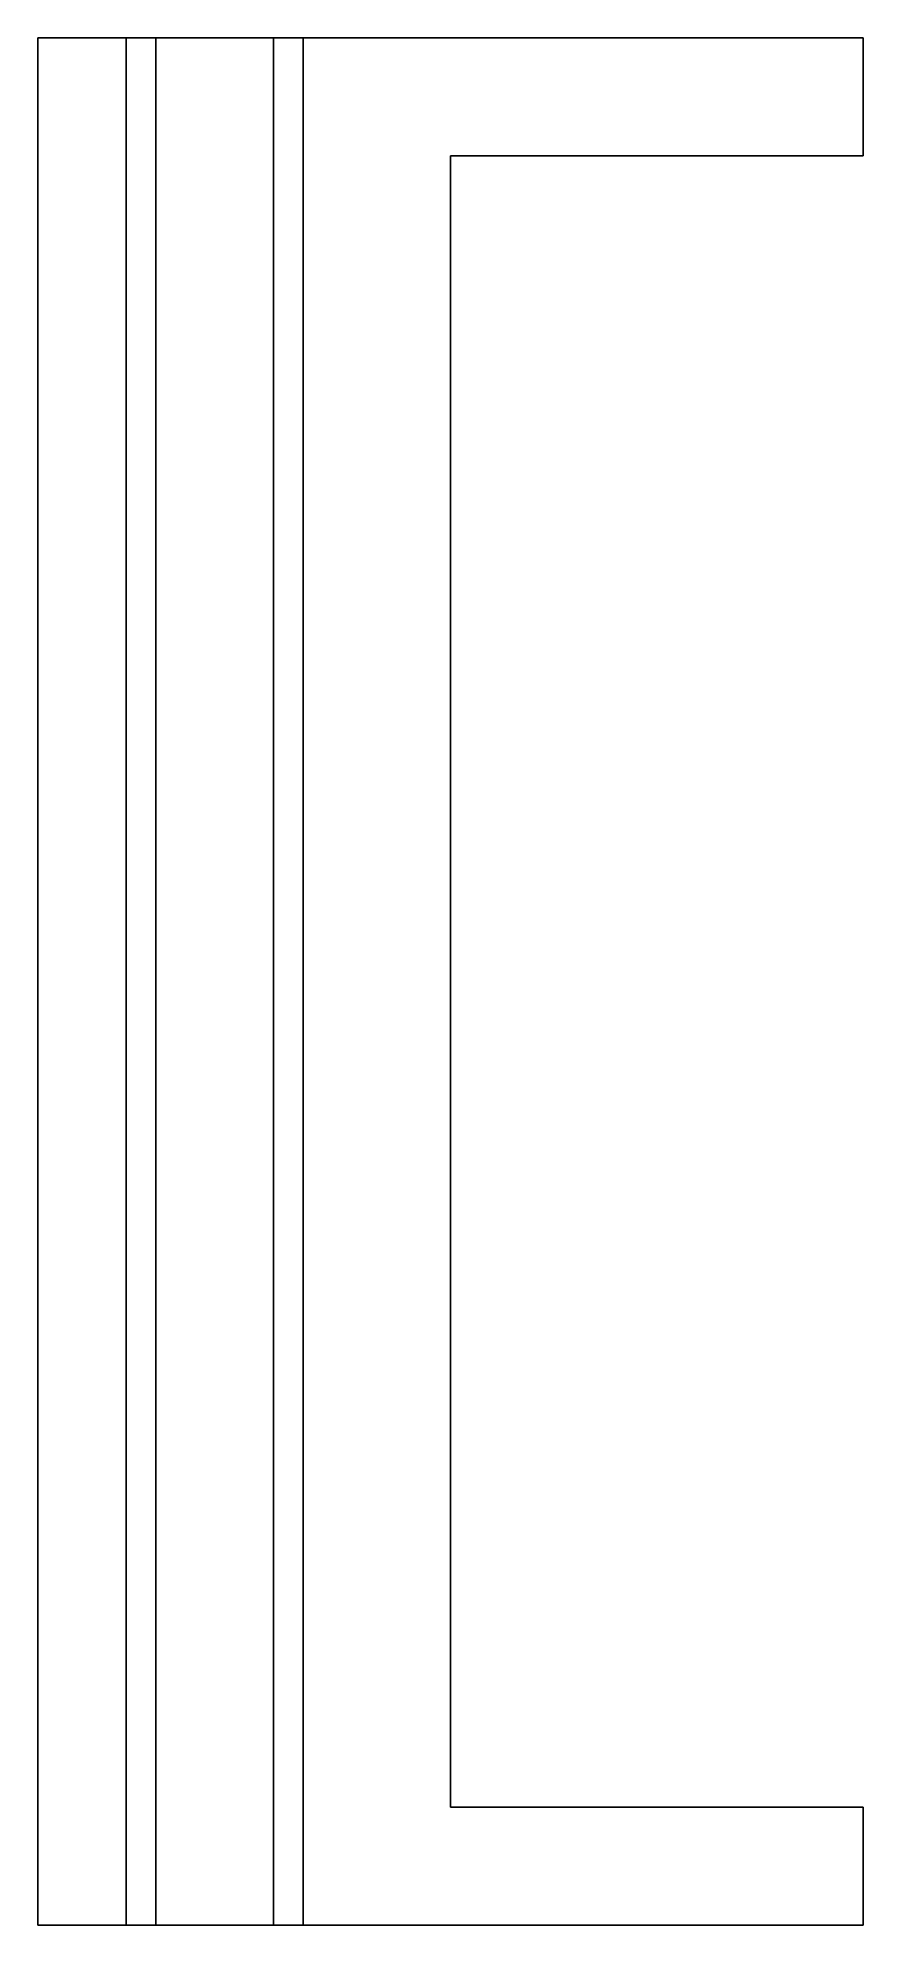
# Model space of a CAD drawing. Header units: metres. Extents: x -28 to 0, y -64 to 0.
import ezdxf

# ---------------------------------------------------------------- set-up
doc = ezdxf.new("R2010")
doc.units = ezdxf.units.M

msp = doc.modelspace()

# ---------------------------------------------------------------- linework, layer by layer
for points in [[(-28, -64), (-28, -62.72), (-28, -61.44), (-28, -60.16), (-28, -58.88), (-28, -57.6), (-28, -56.32), (-28, -55.04), (-28, -53.76), (-28, -52.48), (-28, -51.2), (-28, -49.92), (-28, -48.64), (-28, -47.36), (-28, -46.08), (-28, -44.8), (-28, -43.52), (-28, -42.24), (-28, -40.96), (-28, -39.68), (-28, -38.4), (-28, -37.12), (-28, -35.84), (-28, -34.56), (-28, -33.28), (-28, -32), (-28, -30.72), (-28, -29.44), (-28, -28.16), (-28, -26.88), (-28, -25.6), (-28, -24.32), (-28, -23.04), (-28, -21.76), (-28, -20.48), (-28, -19.2), (-28, -17.92), (-28, -16.64), (-28, -15.36), (-28, -14.08), (-28, -12.8), (-28, -11.52), (-28, -10.24), (-28, -8.96), (-28, -7.68), (-28, -6.4), (-28, -5.12), (-28, -3.84), (-28, -2.56), (-28, -1.28), (-28, 0)], [(-26.714, 0), (-26.762, 0), (-26.81, 0), (-26.858, 0), (-26.905, 0), (-26.95, 0), (-26.995, 0), (-27.04, 0), (-27.082, 0), (-27.123, 0), (-27.165, 0), (-27.206, 0), (-27.244, 0), (-27.283, 0), (-27.321, 0), (-27.357, 0), (-27.392, 0), (-27.427, 0), (-27.461, 0), (-27.493, 0), (-27.524, 0), (-27.556, 0), (-27.586, 0), (-27.613, 0), (-27.641, 0), (-27.669, 0), (-27.694, 0), (-27.718, 0), (-27.743, 0), (-27.765, 0), (-27.786, 0), (-27.807, 0), (-27.828, 0), (-27.845, 0), (-27.862, 0), (-27.879, 0), (-27.895, 0), (-27.908, 0), (-27.922, 0), (-27.935, 0), (-27.946, 0), (-27.955, 0), (-27.965, 0), (-27.974, 0), (-27.979, 0), (-27.985, 0), (-27.991, 0), (-27.994, 0), (-27.996, 0), (-27.998, 0), (-28, 0)], [(-26.714, 0), (-26.65, 0), (-26.586, 0), (-26.522, 0), (-26.46, 0), (-26.4, 0), (-26.34, 0), (-26.281, 0), (-26.224, 0), (-26.169, 0), (-26.113, 0), (-26.059, 0), (-26.008, 0), (-25.957, 0), (-25.905, 0), (-25.857, 0), (-25.811, 0), (-25.764, 0), (-25.718, 0), (-25.676, 0), (-25.634, 0), (-25.592, 0), (-25.553, 0), (-25.515, 0), (-25.478, 0), (-25.441, 0), (-25.408, 0), (-25.376, 0), (-25.343, 0), (-25.313, 0), (-25.285, 0), (-25.257, 0), (-25.23, 0), (-25.206, 0), (-25.184, 0), (-25.161, 0), (-25.14, 0), (-25.122, 0), (-25.104, 0), (-25.087, 0), (-25.073, 0), (-25.06, 0), (-25.047, 0), (-25.035, 0), (-25.028, 0), (-25.02, 0), (-25.012, 0), (-25.008, 0), (-25.005, 0), (-25.003, 0), (-25, 0)], [(-25, -64), (-25, -62.72), (-25, -61.44), (-25, -60.16), (-25, -58.88), (-25, -57.6), (-25, -56.32), (-25, -55.04), (-25, -53.76), (-25, -52.48), (-25, -51.2), (-25, -49.92), (-25, -48.64), (-25, -47.36), (-25, -46.08), (-25, -44.8), (-25, -43.52), (-25, -42.24), (-25, -40.96), (-25, -39.68), (-25, -38.4), (-25, -37.12), (-25, -35.84), (-25, -34.56), (-25, -33.28), (-25, -32), (-25, -30.72), (-25, -29.44), (-25, -28.16), (-25, -26.88), (-25, -25.6), (-25, -24.32), (-25, -23.04), (-25, -21.76), (-25, -20.48), (-25, -19.2), (-25, -17.92), (-25, -16.64), (-25, -15.36), (-25, -14.08), (-25, -12.8), (-25, -11.52), (-25, -10.24), (-25, -8.96), (-25, -7.68), (-25, -6.4), (-25, -5.12), (-25, -3.84), (-25, -2.56), (-25, -1.28), (-25, 0)], [(-25, 0), (-24.98, 0), (-24.96, 0), (-24.94, 0), (-24.92, 0), (-24.9, 0), (-24.88, 0), (-24.86, 0), (-24.84, 0), (-24.82, 0), (-24.8, 0), (-24.78, 0), (-24.76, 0), (-24.74, 0), (-24.72, 0), (-24.7, 0), (-24.68, 0), (-24.66, 0), (-24.64, 0), (-24.62, 0), (-24.6, 0), (-24.58, 0), (-24.56, 0), (-24.54, 0), (-24.52, 0), (-24.5, 0), (-24.48, 0), (-24.46, 0), (-24.44, 0), (-24.42, 0), (-24.4, 0), (-24.38, 0), (-24.36, 0), (-24.34, 0), (-24.32, 0), (-24.3, 0), (-24.28, 0), (-24.26, 0), (-24.24, 0), (-24.22, 0), (-24.2, 0), (-24.18, 0), (-24.16, 0), (-24.14, 0), (-24.12, 0), (-24.1, 0), (-24.08, 0), (-24.06, 0), (-24.04, 0), (-24.02, 0), (-24, 0)], [(-20, 0), (-20.08, 0), (-20.16, 0), (-20.24, 0), (-20.32, 0), (-20.4, 0), (-20.48, 0), (-20.56, 0), (-20.64, 0), (-20.72, 0), (-20.8, 0), (-20.88, 0), (-20.96, 0), (-21.04, 0), (-21.12, 0), (-21.2, 0), (-21.28, 0), (-21.36, 0), (-21.44, 0), (-21.52, 0), (-21.6, 0), (-21.68, 0), (-21.76, 0), (-21.84, 0), (-21.92, 0), (-22, 0), (-22.08, 0), (-22.16, 0), (-22.24, 0), (-22.32, 0), (-22.4, 0), (-22.48, 0), (-22.56, 0), (-22.64, 0), (-22.72, 0), (-22.8, 0), (-22.88, 0), (-22.96, 0), (-23.04, 0), (-23.12, 0), (-23.2, 0), (-23.28, 0), (-23.36, 0), (-23.44, 0), (-23.52, 0), (-23.6, 0), (-23.68, 0), (-23.76, 0), (-23.84, 0), (-23.92, 0), (-24, 0)], [(-24, 0), (-24, -1.28), (-24, -2.56), (-24, -3.84), (-24, -5.12), (-24, -6.4), (-24, -7.68), (-24, -8.96), (-24, -10.24), (-24, -11.52), (-24, -12.8), (-24, -14.08), (-24, -15.36), (-24, -16.64), (-24, -17.92), (-24, -19.2), (-24, -20.48), (-24, -21.76), (-24, -23.04), (-24, -24.32), (-24, -25.6), (-24, -26.88), (-24, -28.16), (-24, -29.44), (-24, -30.72), (-24, -32), (-24, -33.28), (-24, -34.56), (-24, -35.84), (-24, -37.12), (-24, -38.4), (-24, -39.68), (-24, -40.96), (-24, -42.24), (-24, -43.52), (-24, -44.8), (-24, -46.08), (-24, -47.36), (-24, -48.64), (-24, -49.92), (-24, -51.2), (-24, -52.48), (-24, -53.76), (-24, -55.04), (-24, -56.32), (-24, -57.6), (-24, -58.88), (-24, -60.16), (-24, -61.44), (-24, -62.72), (-24, -64)], [(-20, -64), (-20, -62.72), (-20, -61.44), (-20, -60.16), (-20, -58.88), (-20, -57.6), (-20, -56.32), (-20, -55.04), (-20, -53.76), (-20, -52.48), (-20, -51.2), (-20, -49.92), (-20, -48.64), (-20, -47.36), (-20, -46.08), (-20, -44.8), (-20, -43.52), (-20, -42.24), (-20, -40.96), (-20, -39.68), (-20, -38.4), (-20, -37.12), (-20, -35.84), (-20, -34.56), (-20, -33.28), (-20, -32), (-20, -30.72), (-20, -29.44), (-20, -28.16), (-20, -26.88), (-20, -25.6), (-20, -24.32), (-20, -23.04), (-20, -21.76), (-20, -20.48), (-20, -19.2), (-20, -17.92), (-20, -16.64), (-20, -15.36), (-20, -14.08), (-20, -12.8), (-20, -11.52), (-20, -10.24), (-20, -8.96), (-20, -7.68), (-20, -6.4), (-20, -5.12), (-20, -3.84), (-20, -2.56), (-20, -1.28), (-20, 0)], [(-20, 0), (-19.98, 0), (-19.96, 0), (-19.94, 0), (-19.92, 0), (-19.9, 0), (-19.88, 0), (-19.86, 0), (-19.84, 0), (-19.82, 0), (-19.8, 0), (-19.78, 0), (-19.76, 0), (-19.74, 0), (-19.72, 0), (-19.7, 0), (-19.68, 0), (-19.66, 0), (-19.64, 0), (-19.62, 0), (-19.6, 0), (-19.58, 0), (-19.56, 0), (-19.54, 0), (-19.52, 0), (-19.5, 0), (-19.48, 0), (-19.46, 0), (-19.44, 0), (-19.42, 0), (-19.4, 0), (-19.38, 0), (-19.36, 0), (-19.34, 0), (-19.32, 0), (-19.3, 0), (-19.28, 0), (-19.26, 0), (-19.24, 0), (-19.22, 0), (-19.2, 0), (-19.18, 0), (-19.16, 0), (-19.14, 0), (-19.12, 0), (-19.1, 0), (-19.08, 0), (-19.06, 0), (-19.04, 0), (-19.02, 0), (-19, 0)], [(-19, 0), (-19, -1.28), (-19, -2.56), (-19, -3.84), (-19, -5.12), (-19, -6.4), (-19, -7.68), (-19, -8.96), (-19, -10.24), (-19, -11.52), (-19, -12.8), (-19, -14.08), (-19, -15.36), (-19, -16.64), (-19, -17.92), (-19, -19.2), (-19, -20.48), (-19, -21.76), (-19, -23.04), (-19, -24.32), (-19, -25.6), (-19, -26.88), (-19, -28.16), (-19, -29.44), (-19, -30.72), (-19, -32), (-19, -33.28), (-19, -34.56), (-19, -35.84), (-19, -37.12), (-19, -38.4), (-19, -39.68), (-19, -40.96), (-19, -42.24), (-19, -43.52), (-19, -44.8), (-19, -46.08), (-19, -47.36), (-19, -48.64), (-19, -49.92), (-19, -51.2), (-19, -52.48), (-19, -53.76), (-19, -55.04), (-19, -56.32), (-19, -57.6), (-19, -58.88), (-19, -60.16), (-19, -61.44), (-19, -62.72), (-19, -64)], [(-19, 0), (-18.986, 0), (-18.972, 0), (-18.958, 0), (-18.932, 0), (-18.89, 0), (-18.848, 0), (-18.805, 0), (-18.74, 0), (-18.67, 0), (-18.601, 0), (-18.524, 0), (-18.427, 0), (-18.331, 0), (-18.235, 0), (-18.121, 0), (-17.999, 0), (-17.878, 0), (-17.753, 0), (-17.608, 0), (-17.462, 0), (-17.317, 0), (-17.159, 0), (-16.992, 0), (-16.824, 0), (-16.657, 0), (-16.47, 0), (-16.282, 0), (-16.095, 0), (-15.9, 0), (-15.695, 0), (-15.49, 0), (-15.286, 0), (-15.068, 0), (-14.848, 0), (-14.628, 0), (-14.405, 0), (-14.173, 0), (-13.941, 0), (-13.709, 0), (-13.47, 0), (-13.228, 0), (-12.987, 0), (-12.745, 0), (-12.497, 0), (-12.249, 0), (-12.002, 0), (-11.752, 0), (-11.502, 0), (-11.251, 0), (-11, 0)], [(-5, 0), (-5.12, 0), (-5.24, 0), (-5.36, 0), (-5.48, 0), (-5.6, 0), (-5.72, 0), (-5.84, 0), (-5.96, 0), (-6.08, 0), (-6.2, 0), (-6.32, 0), (-6.44, 0), (-6.56, 0), (-6.68, 0), (-6.8, 0), (-6.92, 0), (-7.04, 0), (-7.16, 0), (-7.28, 0), (-7.4, 0), (-7.52, 0), (-7.64, 0), (-7.76, 0), (-7.88, 0), (-8, 0), (-8.12, 0), (-8.24, 0), (-8.36, 0), (-8.48, 0), (-8.6, 0), (-8.72, 0), (-8.84, 0), (-8.96, 0), (-9.08, 0), (-9.2, 0), (-9.32, 0), (-9.44, 0), (-9.56, 0), (-9.68, 0), (-9.8, 0), (-9.92, 0), (-10.04, 0), (-10.16, 0), (-10.28, 0), (-10.4, 0), (-10.52, 0), (-10.64, 0), (-10.76, 0), (-10.88, 0), (-11, 0)], [(0, 0), (-0.009, 0), (-0.018, 0), (-0.026, 0), (-0.043, 0), (-0.069, 0), (-0.095, 0), (-0.122, 0), (-0.163, 0), (-0.206, 0), (-0.25, 0), (-0.298, 0), (-0.358, 0), (-0.418, 0), (-0.478, 0), (-0.549, 0), (-0.625, 0), (-0.701, 0), (-0.779, 0), (-0.87, 0), (-0.961, 0), (-1.052, 0), (-1.151, 0), (-1.255, 0), (-1.36, 0), (-1.464, 0), (-1.582, 0), (-1.699, 0), (-1.816, 0), (-1.937, 0), (-2.065, 0), (-2.194, 0), (-2.322, 0), (-2.458, 0), (-2.595, 0), (-2.732, 0), (-2.872, 0), (-3.017, 0), (-3.162, 0), (-3.307, 0), (-3.456, 0), (-3.607, 0), (-3.758, 0), (-3.91, 0), (-4.064, 0), (-4.219, 0), (-4.374, 0), (-4.53, 0), (-4.686, 0), (-4.843, 0), (-5, 0)], [(0, -4), (0, -3.92), (0, -3.84), (0, -3.76), (0, -3.68), (0, -3.6), (0, -3.52), (0, -3.44), (0, -3.36), (0, -3.28), (0, -3.2), (0, -3.12), (0, -3.04), (0, -2.96), (0, -2.88), (0, -2.8), (0, -2.72), (0, -2.64), (0, -2.56), (0, -2.48), (0, -2.4), (0, -2.32), (0, -2.24), (0, -2.16), (0, -2.08), (0, -2), (0, -1.92), (0, -1.84), (0, -1.76), (0, -1.68), (0, -1.6), (0, -1.52), (0, -1.44), (0, -1.36), (0, -1.28), (0, -1.2), (0, -1.12), (0, -1.04), (0, -0.96), (0, -0.88), (0, -0.8), (0, -0.72), (0, -0.64), (0, -0.56), (0, -0.48), (0, -0.4), (0, -0.32), (0, -0.24), (0, -0.16), (0, -0.08), (0, 0)], [(-11, -4), (-11.061, -4), (-11.123, -4), (-11.184, -4), (-11.246, -4), (-11.307, -4), (-11.369, -4), (-11.43, -4), (-11.492, -4), (-11.553, -4), (-11.614, -4), (-11.676, -4), (-11.737, -4), (-11.798, -4), (-11.859, -4), (-11.92, -4), (-11.981, -4), (-12.043, -4), (-12.104, -4), (-12.164, -4), (-12.225, -4), (-12.286, -4), (-12.347, -4), (-12.407, -4), (-12.468, -4), (-12.528, -4), (-12.588, -4), (-12.649, -4), (-12.709, -4), (-12.769, -4), (-12.829, -4), (-12.888, -4), (-12.948, -4), (-13.008, -4), (-13.067, -4), (-13.127, -4), (-13.186, -4), (-13.245, -4), (-13.304, -4), (-13.363, -4), (-13.421, -4), (-13.48, -4), (-13.538, -4), (-13.597, -4), (-13.655, -4), (-13.713, -4), (-13.77, -4), (-13.828, -4), (-13.885, -4), (-13.943, -4), (-14, -4)], [(-14, -4), (-14, -5.12), (-14, -6.24), (-14, -7.36), (-14, -8.48), (-14, -9.6), (-14, -10.72), (-14, -11.84), (-14, -12.96), (-14, -14.08), (-14, -15.2), (-14, -16.32), (-14, -17.44), (-14, -18.56), (-14, -19.68), (-14, -20.8), (-14, -21.92), (-14, -23.04), (-14, -24.16), (-14, -25.28), (-14, -26.4), (-14, -27.52), (-14, -28.64), (-14, -29.76), (-14, -30.88), (-14, -32), (-14, -33.12), (-14, -34.24), (-14, -35.36), (-14, -36.48), (-14, -37.6), (-14, -38.72), (-14, -39.84), (-14, -40.96), (-14, -42.08), (-14, -43.2), (-14, -44.32), (-14, -45.44), (-14, -46.56), (-14, -47.68), (-14, -48.8), (-14, -49.92), (-14, -51.04), (-14, -52.16), (-14, -53.28), (-14, -54.4), (-14, -55.52), (-14, -56.64), (-14, -57.76), (-14, -58.88), (-14, -60)], [(-5, -4), (-5.12, -4), (-5.24, -4), (-5.36, -4), (-5.48, -4), (-5.6, -4), (-5.72, -4), (-5.84, -4), (-5.96, -4), (-6.08, -4), (-6.2, -4), (-6.32, -4), (-6.44, -4), (-6.56, -4), (-6.68, -4), (-6.8, -4), (-6.92, -4), (-7.04, -4), (-7.16, -4), (-7.28, -4), (-7.4, -4), (-7.52, -4), (-7.64, -4), (-7.76, -4), (-7.88, -4), (-8, -4), (-8.12, -4), (-8.24, -4), (-8.36, -4), (-8.48, -4), (-8.6, -4), (-8.72, -4), (-8.84, -4), (-8.96, -4), (-9.08, -4), (-9.2, -4), (-9.32, -4), (-9.44, -4), (-9.56, -4), (-9.68, -4), (-9.8, -4), (-9.92, -4), (-10.04, -4), (-10.16, -4), (-10.28, -4), (-10.4, -4), (-10.52, -4), (-10.64, -4), (-10.76, -4), (-10.88, -4), (-11, -4)], [(0, -4), (-0.009, -4), (-0.018, -4), (-0.026, -4), (-0.043, -4), (-0.069, -4), (-0.095, -4), (-0.122, -4), (-0.163, -4), (-0.206, -4), (-0.25, -4), (-0.298, -4), (-0.358, -4), (-0.418, -4), (-0.478, -4), (-0.549, -4), (-0.625, -4), (-0.701, -4), (-0.779, -4), (-0.87, -4), (-0.961, -4), (-1.052, -4), (-1.151, -4), (-1.255, -4), (-1.36, -4), (-1.464, -4), (-1.582, -4), (-1.699, -4), (-1.816, -4), (-1.937, -4), (-2.065, -4), (-2.194, -4), (-2.322, -4), (-2.458, -4), (-2.595, -4), (-2.732, -4), (-2.872, -4), (-3.017, -4), (-3.162, -4), (-3.307, -4), (-3.456, -4), (-3.607, -4), (-3.758, -4), (-3.91, -4), (-4.064, -4), (-4.219, -4), (-4.374, -4), (-4.53, -4), (-4.686, -4), (-4.843, -4), (-5, -4)], [(-14, -60), (-13.943, -60), (-13.885, -60), (-13.828, -60), (-13.77, -60), (-13.713, -60), (-13.655, -60), (-13.597, -60), (-13.538, -60), (-13.48, -60), (-13.421, -60), (-13.363, -60), (-13.304, -60), (-13.245, -60), (-13.186, -60), (-13.127, -60), (-13.067, -60), (-13.008, -60), (-12.948, -60), (-12.888, -60), (-12.829, -60), (-12.769, -60), (-12.709, -60), (-12.649, -60), (-12.588, -60), (-12.528, -60), (-12.468, -60), (-12.407, -60), (-12.347, -60), (-12.286, -60), (-12.225, -60), (-12.164, -60), (-12.104, -60), (-12.043, -60), (-11.981, -60), (-11.92, -60), (-11.859, -60), (-11.798, -60), (-11.737, -60), (-11.676, -60), (-11.614, -60), (-11.553, -60), (-11.492, -60), (-11.43, -60), (-11.369, -60), (-11.307, -60), (-11.246, -60), (-11.184, -60), (-11.123, -60), (-11.061, -60), (-11, -60)], [(-5, -60), (-5.12, -60), (-5.24, -60), (-5.36, -60), (-5.48, -60), (-5.6, -60), (-5.72, -60), (-5.84, -60), (-5.96, -60), (-6.08, -60), (-6.2, -60), (-6.32, -60), (-6.44, -60), (-6.56, -60), (-6.68, -60), (-6.8, -60), (-6.92, -60), (-7.04, -60), (-7.16, -60), (-7.28, -60), (-7.4, -60), (-7.52, -60), (-7.64, -60), (-7.76, -60), (-7.88, -60), (-8, -60), (-8.12, -60), (-8.24, -60), (-8.36, -60), (-8.48, -60), (-8.6, -60), (-8.72, -60), (-8.84, -60), (-8.96, -60), (-9.08, -60), (-9.2, -60), (-9.32, -60), (-9.44, -60), (-9.56, -60), (-9.68, -60), (-9.8, -60), (-9.92, -60), (-10.04, -60), (-10.16, -60), (-10.28, -60), (-10.4, -60), (-10.52, -60), (-10.64, -60), (-10.76, -60), (-10.88, -60), (-11, -60)], [(0, -60), (-0.009, -60), (-0.018, -60), (-0.026, -60), (-0.043, -60), (-0.069, -60), (-0.095, -60), (-0.122, -60), (-0.163, -60), (-0.206, -60), (-0.25, -60), (-0.298, -60), (-0.358, -60), (-0.418, -60), (-0.478, -60), (-0.549, -60), (-0.625, -60), (-0.701, -60), (-0.779, -60), (-0.87, -60), (-0.961, -60), (-1.052, -60), (-1.151, -60), (-1.255, -60), (-1.36, -60), (-1.464, -60), (-1.582, -60), (-1.699, -60), (-1.816, -60), (-1.937, -60), (-2.065, -60), (-2.194, -60), (-2.322, -60), (-2.458, -60), (-2.595, -60), (-2.732, -60), (-2.872, -60), (-3.017, -60), (-3.162, -60), (-3.307, -60), (-3.456, -60), (-3.607, -60), (-3.758, -60), (-3.91, -60), (-4.064, -60), (-4.219, -60), (-4.374, -60), (-4.53, -60), (-4.686, -60), (-4.843, -60), (-5, -60)], [(0, -64), (0, -63.92), (0, -63.84), (0, -63.76), (0, -63.68), (0, -63.6), (0, -63.52), (0, -63.44), (0, -63.36), (0, -63.28), (0, -63.2), (0, -63.12), (0, -63.04), (0, -62.96), (0, -62.88), (0, -62.8), (0, -62.72), (0, -62.64), (0, -62.56), (0, -62.48), (0, -62.4), (0, -62.32), (0, -62.24), (0, -62.16), (0, -62.08), (0, -62), (0, -61.92), (0, -61.84), (0, -61.76), (0, -61.68), (0, -61.6), (0, -61.52), (0, -61.44), (0, -61.36), (0, -61.28), (0, -61.2), (0, -61.12), (0, -61.04), (0, -60.96), (0, -60.88), (0, -60.8), (0, -60.72), (0, -60.64), (0, -60.56), (0, -60.48), (0, -60.4), (0, -60.32), (0, -60.24), (0, -60.16), (0, -60.08), (0, -60)], [(-26.714, -64), (-26.762, -64), (-26.81, -64), (-26.858, -64), (-26.905, -64), (-26.95, -64), (-26.995, -64), (-27.04, -64), (-27.082, -64), (-27.123, -64), (-27.165, -64), (-27.206, -64), (-27.244, -64), (-27.283, -64), (-27.321, -64), (-27.357, -64), (-27.392, -64), (-27.427, -64), (-27.461, -64), (-27.493, -64), (-27.524, -64), (-27.556, -64), (-27.586, -64), (-27.613, -64), (-27.641, -64), (-27.669, -64), (-27.694, -64), (-27.718, -64), (-27.743, -64), (-27.765, -64), (-27.786, -64), (-27.807, -64), (-27.828, -64), (-27.845, -64), (-27.862, -64), (-27.879, -64), (-27.895, -64), (-27.908, -64), (-27.922, -64), (-27.935, -64), (-27.946, -64), (-27.955, -64), (-27.965, -64), (-27.974, -64), (-27.979, -64), (-27.985, -64), (-27.991, -64), (-27.994, -64), (-27.996, -64), (-27.998, -64), (-28, -64)], [(-25, -64), (-25.003, -64), (-25.005, -64), (-25.008, -64), (-25.012, -64), (-25.02, -64), (-25.028, -64), (-25.035, -64), (-25.047, -64), (-25.06, -64), (-25.073, -64), (-25.087, -64), (-25.104, -64), (-25.122, -64), (-25.14, -64), (-25.161, -64), (-25.184, -64), (-25.206, -64), (-25.23, -64), (-25.257, -64), (-25.285, -64), (-25.313, -64), (-25.343, -64), (-25.376, -64), (-25.408, -64), (-25.441, -64), (-25.478, -64), (-25.515, -64), (-25.553, -64), (-25.592, -64), (-25.634, -64), (-25.676, -64), (-25.718, -64), (-25.764, -64), (-25.811, -64), (-25.857, -64), (-25.905, -64), (-25.957, -64), (-26.008, -64), (-26.059, -64), (-26.113, -64), (-26.169, -64), (-26.224, -64), (-26.281, -64), (-26.34, -64), (-26.4, -64), (-26.46, -64), (-26.522, -64), (-26.586, -64), (-26.65, -64), (-26.714, -64)], [(-24, -64), (-24.02, -64), (-24.04, -64), (-24.06, -64), (-24.08, -64), (-24.1, -64), (-24.12, -64), (-24.14, -64), (-24.16, -64), (-24.18, -64), (-24.2, -64), (-24.22, -64), (-24.24, -64), (-24.26, -64), (-24.28, -64), (-24.3, -64), (-24.32, -64), (-24.34, -64), (-24.36, -64), (-24.38, -64), (-24.4, -64), (-24.42, -64), (-24.44, -64), (-24.46, -64), (-24.48, -64), (-24.5, -64), (-24.52, -64), (-24.54, -64), (-24.56, -64), (-24.58, -64), (-24.6, -64), (-24.62, -64), (-24.64, -64), (-24.66, -64), (-24.68, -64), (-24.7, -64), (-24.72, -64), (-24.74, -64), (-24.76, -64), (-24.78, -64), (-24.8, -64), (-24.82, -64), (-24.84, -64), (-24.86, -64), (-24.88, -64), (-24.9, -64), (-24.92, -64), (-24.94, -64), (-24.96, -64), (-24.98, -64), (-25, -64)], [(-20, -64), (-20.08, -64), (-20.16, -64), (-20.24, -64), (-20.32, -64), (-20.4, -64), (-20.48, -64), (-20.56, -64), (-20.64, -64), (-20.72, -64), (-20.8, -64), (-20.88, -64), (-20.96, -64), (-21.04, -64), (-21.12, -64), (-21.2, -64), (-21.28, -64), (-21.36, -64), (-21.44, -64), (-21.52, -64), (-21.6, -64), (-21.68, -64), (-21.76, -64), (-21.84, -64), (-21.92, -64), (-22, -64), (-22.08, -64), (-22.16, -64), (-22.24, -64), (-22.32, -64), (-22.4, -64), (-22.48, -64), (-22.56, -64), (-22.64, -64), (-22.72, -64), (-22.8, -64), (-22.88, -64), (-22.96, -64), (-23.04, -64), (-23.12, -64), (-23.2, -64), (-23.28, -64), (-23.36, -64), (-23.44, -64), (-23.52, -64), (-23.6, -64), (-23.68, -64), (-23.76, -64), (-23.84, -64), (-23.92, -64), (-24, -64)], [(-19, -64), (-19.02, -64), (-19.04, -64), (-19.06, -64), (-19.08, -64), (-19.1, -64), (-19.12, -64), (-19.14, -64), (-19.16, -64), (-19.18, -64), (-19.2, -64), (-19.22, -64), (-19.24, -64), (-19.26, -64), (-19.28, -64), (-19.3, -64), (-19.32, -64), (-19.34, -64), (-19.36, -64), (-19.38, -64), (-19.4, -64), (-19.42, -64), (-19.44, -64), (-19.46, -64), (-19.48, -64), (-19.5, -64), (-19.52, -64), (-19.54, -64), (-19.56, -64), (-19.58, -64), (-19.6, -64), (-19.62, -64), (-19.64, -64), (-19.66, -64), (-19.68, -64), (-19.7, -64), (-19.72, -64), (-19.74, -64), (-19.76, -64), (-19.78, -64), (-19.8, -64), (-19.82, -64), (-19.84, -64), (-19.86, -64), (-19.88, -64), (-19.9, -64), (-19.92, -64), (-19.94, -64), (-19.96, -64), (-19.98, -64), (-20, -64)], [(-11, -64), (-11.251, -64), (-11.502, -64), (-11.752, -64), (-12.002, -64), (-12.249, -64), (-12.497, -64), (-12.745, -64), (-12.987, -64), (-13.228, -64), (-13.47, -64), (-13.709, -64), (-13.941, -64), (-14.173, -64), (-14.405, -64), (-14.628, -64), (-14.848, -64), (-15.068, -64), (-15.286, -64), (-15.49, -64), (-15.695, -64), (-15.9, -64), (-16.095, -64), (-16.282, -64), (-16.47, -64), (-16.657, -64), (-16.824, -64), (-16.992, -64), (-17.159, -64), (-17.317, -64), (-17.462, -64), (-17.608, -64), (-17.753, -64), (-17.878, -64), (-17.999, -64), (-18.121, -64), (-18.235, -64), (-18.331, -64), (-18.427, -64), (-18.524, -64), (-18.601, -64), (-18.67, -64), (-18.74, -64), (-18.805, -64), (-18.848, -64), (-18.89, -64), (-18.932, -64), (-18.958, -64), (-18.972, -64), (-18.986, -64), (-19, -64)], [(-5, -64), (-5.12, -64), (-5.24, -64), (-5.36, -64), (-5.48, -64), (-5.6, -64), (-5.72, -64), (-5.84, -64), (-5.96, -64), (-6.08, -64), (-6.2, -64), (-6.32, -64), (-6.44, -64), (-6.56, -64), (-6.68, -64), (-6.8, -64), (-6.92, -64), (-7.04, -64), (-7.16, -64), (-7.28, -64), (-7.4, -64), (-7.52, -64), (-7.64, -64), (-7.76, -64), (-7.88, -64), (-8, -64), (-8.12, -64), (-8.24, -64), (-8.36, -64), (-8.48, -64), (-8.6, -64), (-8.72, -64), (-8.84, -64), (-8.96, -64), (-9.08, -64), (-9.2, -64), (-9.32, -64), (-9.44, -64), (-9.56, -64), (-9.68, -64), (-9.8, -64), (-9.92, -64), (-10.04, -64), (-10.16, -64), (-10.28, -64), (-10.4, -64), (-10.52, -64), (-10.64, -64), (-10.76, -64), (-10.88, -64), (-11, -64)], [(0, -64), (-0.009, -64), (-0.018, -64), (-0.026, -64), (-0.043, -64), (-0.069, -64), (-0.095, -64), (-0.122, -64), (-0.163, -64), (-0.206, -64), (-0.25, -64), (-0.298, -64), (-0.358, -64), (-0.418, -64), (-0.478, -64), (-0.549, -64), (-0.625, -64), (-0.701, -64), (-0.779, -64), (-0.87, -64), (-0.961, -64), (-1.052, -64), (-1.151, -64), (-1.255, -64), (-1.36, -64), (-1.464, -64), (-1.582, -64), (-1.699, -64), (-1.816, -64), (-1.937, -64), (-2.065, -64), (-2.194, -64), (-2.322, -64), (-2.458, -64), (-2.595, -64), (-2.732, -64), (-2.872, -64), (-3.017, -64), (-3.162, -64), (-3.307, -64), (-3.456, -64), (-3.607, -64), (-3.758, -64), (-3.91, -64), (-4.064, -64), (-4.219, -64), (-4.374, -64), (-4.53, -64), (-4.686, -64), (-4.843, -64), (-5, -64)]]:
    msp.add_lwpolyline(points)

doc.saveas('drawing.dxf')
